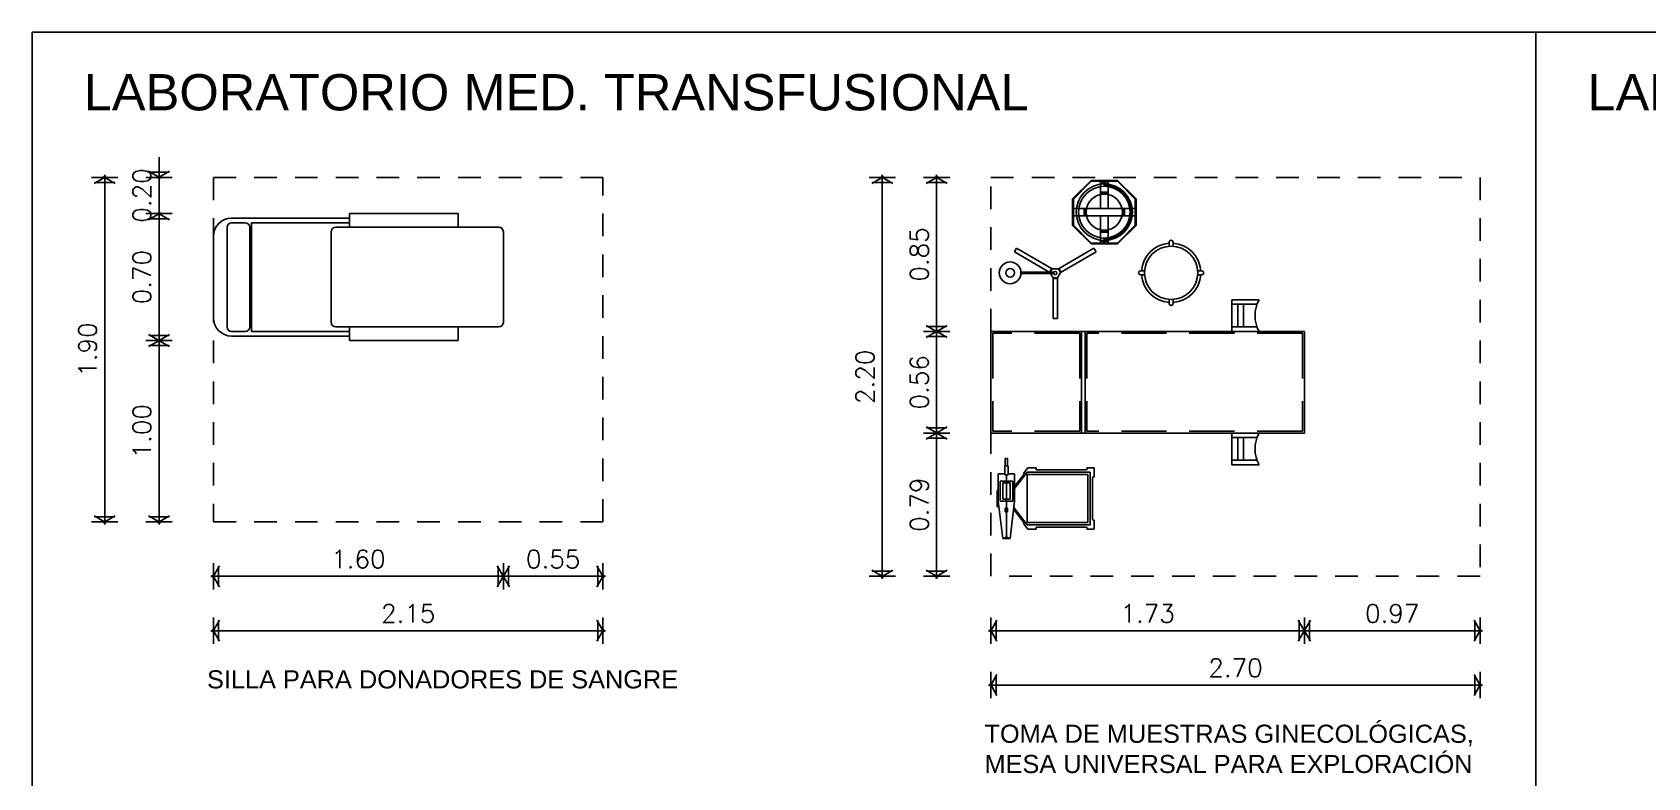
# Model space of a CAD drawing. Header units: millimetres. Extents: x 0 to 53.7, y -32.2 to -5.1.
# Drawn here: x 17.97 to 26.88, y -22.96 to -18.85 of the extents above; entities that cross this region are included whole.
import ezdxf

# ---------------------------------------------------------------- set-up
doc = ezdxf.new("R2010")
doc.units = ezdxf.units.MM
doc.header["$MEASUREMENT"] = 0
for name, pattern in [('DASHED', [0.75, 0.5, -0.25]), ('DASHED2', [0.375, 0.25, -0.125]), ('HIDDEN2', [0.1875, 0.125, -0.0625])]:
    doc.linetypes.add(name, pattern=pattern)
for name, color, linetype in [('Cot', 8, 'Continuous'), ('Mob', 8, 'Continuous'), ('Proy', 9, 'HIDDEN2'), ('Tex', 2, 'Continuous')]:
    doc.layers.add(name, color=color, linetype=linetype)
doc.styles.add('ARIAL', font='arial.ttf')
doc.styles.add('ROMANS', font='romans.shx')
doc.dimstyles.new('PAÑO', dxfattribs={"dimscale": 0.5, "dimtxt": 0.2, "dimasz": 0.1, "dimexe": 0.18, "dimexo": 0.0625, "dimgap": 0.09, "dimtad": 1, "dimzin": 0, "dimdsep": 46, "dimtxsty": 'ROMANS', "dimblk1": 'COTP', "dimblk2": 'COTP', "dimsah": 1, "dimcen": 0.09, "dimse1": 1, "dimse2": 1, "dimclrd": 256, "dimclrt": 2, "dimaunit": 1, "dimadec": 0, "dimazin": 0, "dimtfac": 1, "dimtix": 1, "dimtmove": 2, "dimatfit": 0, "dimldrblk": 'COTP', "dimfxl": 0.18, "dimtolj": 1, "dimtzin": 0, "dimarcsym": 0})

# ---------------------------------------------------------------- blocks, each defined once
blk = doc.blocks.new('A$C52F57DAA')
at = {"linetype": 'Continuous'}
for p, q in [((-0.2583, 0.2377), (-0.1563, 0.3397)), ((-0.2554, 0.2348), (-0.1534, 0.3368)), ((-0.1563, 0.3397), (-0.0103, 0.3397)), ((-0.1563, 0.3356), (-0.0103, 0.3356)), ((-0.1038, 0.3397), (-0.1038, 0.2696)), ((-0.1038, 0.2756), (-0.0628, 0.2756)), ((-0.1038, 0.2696), (-0.0628, 0.2696)), ((-0.1033, 0.3242), (-0.1033, 0.3202)), ((-0.1033, 0.3242), (-0.0633, 0.3242)), ((-0.1033, 0.3202), (-0.0633, 0.3202)), ((-0.0913, 0.3282), (-0.0913, 0.3242)), ((-0.0913, 0.3282), (-0.0753, 0.3282)), ((-0.0833, 0.3202), (-0.0833, 0.3072)), ((-0.0753, 0.3282), (-0.0753, 0.3242)), ((-0.0633, 0.3242), (-0.0633, 0.3202)), ((-0.0628, 0.3397), (-0.0628, 0.2696)), ((-0.0132, 0.3368), (0.0888, 0.2348)), ((-0.0103, 0.3397), (0.0917, 0.2377)), ((-0.2583, 0.2377), (-0.2583, 0.0917)), ((-0.2583, 0.1852), (-0.1882, 0.1852)), ((-0.2542, 0.2377), (-0.2542, 0.0917)), ((-0.1942, 0.1852), (-0.1942, 0.1442)), ((-0.1882, 0.1852), (-0.1882, 0.1442)), ((0.0216, 0.1852), (0.0917, 0.1852)), ((0.0216, 0.1852), (0.0216, 0.1442)), ((0.0276, 0.1852), (0.0276, 0.1442)), ((0.0876, 0.2377), (0.0876, 0.0917)), ((0.0917, 0.2377), (0.0917, 0.0917)), ((-0.2583, 0.1442), (-0.1882, 0.1442)), ((-0.2583, 0.0917), (-0.1563, -0.0103)), ((-0.2554, 0.0946), (-0.1534, -0.0074)), ((-0.0132, -0.0074), (0.0888, 0.0946)), ((-0.0103, -0.0103), (0.0917, 0.0917)), ((0.0216, 0.1442), (0.0917, 0.1442)), ((-0.1038, 0.0598), (-0.0628, 0.0598)), ((-0.1038, 0.0598), (-0.1038, -0.0103)), ((-0.1038, 0.0538), (-0.0628, 0.0538)), ((-0.1033, 0.0092), (-0.1033, 0.0052)), ((-0.1033, 0.0092), (-0.0633, 0.0092)), ((-0.1033, 0.0052), (-0.0633, 0.0052)), ((-0.0913, 0.0052), (-0.0913, 0.0012)), ((-0.0913, 0.0012), (-0.0753, 0.0012)), ((-0.0833, 0.0152), (-0.0833, 0.0092)), ((-0.0753, 0.0052), (-0.0753, 0.0012)), ((-0.0633, 0.0092), (-0.0633, 0.0052)), ((-0.0628, 0.0598), (-0.0628, -0.0103)), ((-0.1563, -0.0062), (-0.0103, -0.0062)), ((-0.1563, -0.0103), (-0.0103, -0.0103))]:
    blk.add_line(p, q, dxfattribs=at)
at = {"linetype": 'DASHED'}
for p, q in [((-0.1038, 0.2696), (-0.1038, 0.1852)), ((-0.0628, 0.2696), (-0.0628, 0.1852)), ((-0.1882, 0.1852), (0.0216, 0.1852)), ((-0.1882, 0.1442), (0.0216, 0.1442)), ((-0.1038, 0.1442), (-0.1038, 0.0598)), ((-0.0628, 0.1442), (-0.0628, 0.0598))]:
    blk.add_line(p, q, dxfattribs=at)
at = {"linetype": 'Continuous'}
for radius in [0.1555, 0.1425, 0.1]:
    blk.add_circle((-0.0833, 0.1647), radius, dxfattribs=at)
blk.add_arc((-0.0833, 0.1647), 0.1495, 90, 270, dxfattribs=at)
blk = doc.blocks.new('141')
at = {"linetype": 'Continuous'}
for p, q in [((-0.012, 0.2513), (0.012, 0.2513)), ((-0.012, 0.2513), (-0.012, 0.0272)), ((0.012, 0.2513), (0.012, 0.0272)), ((-0.0296, -0.0032), (-0.012, 0.0272)), ((-0.012, 0.0296), (0.012, 0.0296)), ((-0.012, 0.0284), (0.012, 0.0284)), ((-0.012, 0.0272), (0.012, 0.0272)), ((0.0087, 0.0018), (0.1895, 0.0018)), ((0.012, 0.0272), (0.0296, -0.0032)), ((-0.2256, -0.1164), (-0.0296, -0.0032)), ((-0.2136, -0.1372), (-0.0176, -0.024)), ((-0.0196, -0.0252), (-0.0316, -0.0044)), ((-0.0186, -0.0246), (-0.0306, -0.0038)), ((-0.0176, -0.024), (-0.0296, -0.0032)), ((-0.0176, -0.024), (0.0176, -0.024)), ((0.0079, -0.0042), (0.1895, -0.0042)), ((0.0088, -0.0012), (0.1894, -0.0012)), ((0.0296, -0.0032), (0.0176, -0.024)), ((0.2136, -0.1372), (0.0176, -0.024)), ((0.0306, -0.0038), (0.0186, -0.0246)), ((0.0316, -0.0044), (0.0196, -0.0252)), ((0.2256, -0.1164), (0.0296, -0.0032)), ((-0.2136, -0.1372), (-0.2256, -0.1164)), ((0.2256, -0.1164), (0.2136, -0.1372))]:
    blk.add_line(p, q, dxfattribs=at)
for centre, radius in [((0, 0), 0.0089), ((0.2494, -0.0012), 0.06), ((0.2494, -0.0012), 0.024)]:
    blk.add_circle(centre, radius, dxfattribs=at)
blk = doc.blocks.new('176')
at = {"linetype": 'Continuous'}
for p, q in [((-0.56, 1.73), (0, 1.73)), ((-0.56, 0), (-0.56, 1.73)), ((0, 0), (0, 1.73)), ((-0.56, 1.23), (0, 1.23)), ((-0.56, 1.21), (0, 1.21)), ((-0.735, 0.25), (-0.735, 0.4)), ((-0.735, 0.4), (-0.56, 0.4)), ((-0.71, 0.2611), (-0.71, 0.4)), ((-0.71, 0.368), (-0.585, 0.368)), ((-0.585, 0.2611), (-0.585, 0.4)), ((0, 0.4), (0.175, 0.4)), ((0.025, 0.2611), (0.025, 0.4)), ((0.025, 0.368), (0.15, 0.368)), ((0.15, 0.2611), (0.15, 0.4)), ((0.175, 0.25), (0.175, 0.4)), ((-0.71, 0.336), (-0.585, 0.336)), ((0.025, 0.336), (0.15, 0.336)), ((-0.56, 0), (0, 0))]:
    blk.add_line(p, q, dxfattribs=at)
at = {"linetype": 'DASHED2'}
for p, q in [((-0.55, 1.24), (-0.55, 1.72)), ((-0.55, 1.72), (-0.01, 1.72)), ((-0.01, 1.24), (-0.01, 1.72)), ((-0.55, 1.24), (-0.01, 1.24)), ((-0.55, 1.2), (-0.01, 1.2)), ((-0.55, 0.01), (-0.55, 1.2)), ((-0.01, 0.01), (-0.01, 1.2)), ((-0.55, 0.01), (-0.01, 0.01))]:
    blk.add_line(p, q, dxfattribs=at)
at = {"linetype": 'Continuous'}
for centre in [(-0.6475, 0.087), (0.0875, 0.087)]:
    blk.add_arc(centre, 0.185, 61.77349, 118.22651, dxfattribs=at)
blk = doc.blocks.new('92')
at = {"linetype": 'Continuous'}
for p, q in [((-0.0963, 0.0129), (-0.0713, 0.2189)), ((-0.0312, 0.2189), (-0.0713, 0.2189)), ((-0.0513, 0.2125), (-0.0713, 0.2189)), ((-0.0516, 0.2189), (-0.0713, 0.2189)), ((-0.0312, 0.2189), (-0.0516, 0.2189)), ((-0.0312, 0.2189), (-0.0516, 0.2189)), ((-0.0312, 0.2189), (-0.0513, 0.2125)), ((-0.0513, -0.1309), (-0.0513, 0.2189)), ((-0.0063, 0.0129), (-0.0312, 0.2189)), ((-0.5363, 0.1199), (-0.5363, 0.1626)), ((-0.5325, 0.1189), (-0.5353, 0.1189)), ((-0.4973, 0.1689), (-0.53, 0.1689)), ((-0.5263, -0.1149), (-0.5263, 0.1126)), ((-0.1663, 0.1444), (-0.5138, 0.1444)), ((-0.5138, -0.1466), (-0.5138, 0.1444)), ((-0.1663, 0.1319), (-0.5012, 0.1319)), ((-0.5012, -0.1341), (-0.5012, 0.1319)), ((-0.4963, 0.1631), (-0.4963, 0.1679)), ((-0.2163, 0.1569), (-0.49, 0.1569)), ((-0.1695, 0.1689), (-0.2163, 0.1689)), ((-0.2163, 0.1569), (-0.2163, 0.1689)), ((-0.1695, 0.1689), (-0.1449, 0.1374)), ((-0.1663, 0.1444), (-0.0918, 0.0492)), ((-0.1663, -0.1341), (-0.1663, 0.1319)), ((-0.1449, 0.1374), (-0.1498, 0.1335)), ((-0.1498, 0.1335), (-0.0908, 0.058)), ((-0.0963, -0.1371), (-0.0963, 0.0129)), ((-0.0163, 0.0129), (-0.0863, 0.0129)), ((-0.0863, -0.0971), (-0.0863, 0.0129)), ((-0.0312, 0.0029), (-0.0713, 0.0029)), ((-0.0713, -0.0871), (-0.0713, 0.0029)), ((-0.0575, 0.0529), (-0.0575, 0.0729)), ((-0.045, 0.0729), (-0.0575, 0.0729)), ((-0.045, 0.0529), (-0.0575, 0.0529)), ((-0.045, 0.0529), (-0.045, 0.0729)), ((-0.0312, -0.0871), (-0.0312, 0.0029)), ((-0.0163, -0.0971), (-0.0163, 0.0129)), ((-0.0101, 0.0443), (0, 0.0443)), ((-0.0063, -0.1371), (-0.0063, 0.0129)), ((-0.0031, -0.0443), (-0.0031, 0.0443)), ((0, -0.0443), (0, 0.0443)), ((-0.1663, -0.1466), (-0.0963, -0.0571)), ((-0.1498, -0.1358), (-0.0963, -0.0673)), ((-0.0312, -0.0871), (-0.0713, -0.0871)), ((-0.0063, -0.0443), (0, -0.0443)), ((-0.5363, -0.1649), (-0.5363, -0.1221)), ((-0.5325, -0.1211), (-0.5353, -0.1211)), ((-0.4973, -0.1711), (-0.53, -0.1711)), ((-0.1663, -0.1466), (-0.5138, -0.1466)), ((-0.1663, -0.1341), (-0.5012, -0.1341)), ((-0.4963, -0.1701), (-0.4963, -0.1654)), ((-0.2163, -0.1591), (-0.49, -0.1591)), ((-0.2163, -0.1711), (-0.2163, -0.1591)), ((-0.1695, -0.1711), (-0.2163, -0.1711)), ((-0.1695, -0.1711), (-0.1449, -0.1396)), ((-0.1449, -0.1396), (-0.1498, -0.1358)), ((-0.0603, -0.1371), (-0.0963, -0.1371)), ((-0.0163, -0.0971), (-0.0863, -0.0971)), ((-0.0423, -0.1309), (-0.0603, -0.1309)), ((-0.0603, -0.1811), (-0.0603, -0.1309)), ((-0.0423, -0.1811), (-0.0423, -0.1309)), ((-0.0063, -0.1371), (-0.0423, -0.1371)), ((-0.0423, -0.1811), (-0.0603, -0.1811)), ((-0.0575, -0.2211), (-0.0575, -0.1811)), ((-0.045, -0.2211), (-0.0575, -0.2211)), ((-0.045, -0.2211), (-0.045, -0.1811))]:
    blk.add_line(p, q, dxfattribs=at)
for centre, radius, start, end in [((-0.53, 0.1626), 0.00625, 90, 180), ((-0.5353, 0.1199), 0.001, 180, 270), ((-0.5325, 0.1126), 0.00625, 360, 90), ((-0.4973, 0.1679), 0.001, 0, 90), ((-0.49, 0.1631), 0.00625, 180, 270), ((-0.5353, -0.1221), 0.001, 90, 180), ((-0.53, -0.1649), 0.00625, 180, 270), ((-0.5325, -0.1149), 0.00625, 270, 360), ((-0.4973, -0.1701), 0.001, 270, 0), ((-0.49, -0.1654), 0.00625, 90, 180)]:
    blk.add_arc(centre, radius, start, end, dxfattribs=at)
blk = doc.blocks.new('A$C2DBD7290')
at = {"linetype": 'Continuous'}
for p, q in [((-0.0109, 0.1688), (-0.0109, 0.1466)), ((0.0109, 0.1688), (0.0109, 0.1466)), ((-0.1688, 0.0109), (-0.1466, 0.0109)), ((0.1466, 0.0109), (0.1688, 0.0109)), ((-0.1688, -0.0109), (-0.1466, -0.0109)), ((0.1466, -0.0109), (0.1688, -0.0109)), ((-0.0109, -0.1466), (-0.0109, -0.1688)), ((0.0109, -0.1466), (0.0109, -0.1688))]:
    blk.add_line(p, q, dxfattribs=at)
blk.add_circle((0, 0), 0.147, dxfattribs=at)
for centre, radius, start, end in [((0, 0.1688), 0.0109, 0, 180), ((0, 0), 0.1633, 93.82255, 176.17745), ((0, 0), 0.1633, 3.82255, 86.17745), ((-0.1688, 0), 0.0109, 90, 270), ((0.1688, 0), 0.0109, 270, 90), ((0, 0), 0.1633, 183.82255, 266.17745), ((0, 0), 0.1633, 273.82255, 356.17745), ((0, -0.1688), 0.0109, 180, 0)]:
    blk.add_arc(centre, radius, start, end, dxfattribs=at)
blk = doc.blocks.new('COTP')
at = {"color": 0}
for p, q in [((-2.24, 0), (0.28, 0)), ((0, -1.45), (0, 1.45))]:
    blk.add_line(p, q, dxfattribs=at)
at = {"color": 2}
for p, q in [((0.1, -0.17), (-0.67, 1.16)), ((0.1, 0.17), (-0.67, -1.16)), ((-0.56, -1.11), (-0.56, 1.11))]:
    blk.add_line(p, q, dxfattribs=at)
blk = doc.blocks.new('*D205')
at = {"layer": 'Cot', "lineweight": -2, "transparency": 16777216}
blk.add_line((22.957, -19.6978), (22.957, -20.4478), dxfattribs=at)
at = {"layer": 'Defpoints', "color": 0, "transparency": 16777216}
for p in [(23.257, -19.6478), (22.957, -20.4978), (23.257, -20.4978)]:
    blk.add_point(p, dxfattribs=at)
at = {"layer": 'Cot', "lineweight": -2, "transparency": 16777216, "xscale": 0.05, "yscale": 0.05, "zscale": 0.05}
for p, rotation in [((22.957, -19.6478), 90), ((22.957, -20.4978), 270)]:
    blk.add_blockref('COTP', p, dxfattribs=dict(at, rotation=rotation))
at = {"layer": 'Cot', "color": 2, "transparency": 16777216, "insert": (22.862, -20.0728), "char_height": 0.1, "attachment_point": 5, "rotation": 90, "style": 'ROMANS'}
blk.add_mtext('\\A1;0.85', dxfattribs=at)
blk = doc.blocks.new('*D206')
at = {"layer": 'Cot', "lineweight": -2, "transparency": 16777216}
blk.add_line((22.957, -20.5478), (22.957, -21.0078), dxfattribs=at)
at = {"layer": 'Defpoints', "color": 0, "transparency": 16777216}
for p in [(23.257, -20.4978), (22.957, -21.0578), (23.257, -21.0578)]:
    blk.add_point(p, dxfattribs=at)
at = {"layer": 'Cot', "lineweight": -2, "transparency": 16777216, "xscale": 0.05, "yscale": 0.05, "zscale": 0.05}
for p, rotation in [((22.957, -20.4978), 90), ((22.957, -21.0578), 270)]:
    blk.add_blockref('COTP', p, dxfattribs=dict(at, rotation=rotation))
at = {"layer": 'Cot', "color": 2, "transparency": 16777216, "insert": (22.862, -20.7778), "char_height": 0.1, "attachment_point": 5, "rotation": 90, "style": 'ROMANS'}
blk.add_mtext('\\A1;0.56', dxfattribs=at)
blk = doc.blocks.new('*D207')
at = {"layer": 'Cot', "lineweight": -2, "transparency": 16777216}
blk.add_line((22.957, -21.1078), (22.957, -21.7978), dxfattribs=at)
at = {"layer": 'Defpoints', "color": 0, "transparency": 16777216}
for p in [(23.257, -21.0578), (22.957, -21.8478), (23.257, -21.8478)]:
    blk.add_point(p, dxfattribs=at)
at = {"layer": 'Cot', "lineweight": -2, "transparency": 16777216, "xscale": 0.05, "yscale": 0.05, "zscale": 0.05}
for p, rotation in [((22.957, -21.0578), 90), ((22.957, -21.8478), 270)]:
    blk.add_blockref('COTP', p, dxfattribs=dict(at, rotation=rotation))
at = {"layer": 'Cot', "color": 2, "transparency": 16777216, "insert": (22.862, -21.4528), "char_height": 0.1, "attachment_point": 5, "rotation": 90, "style": 'ROMANS'}
blk.add_mtext('\\A1;0.79', dxfattribs=at)
blk = doc.blocks.new('*D208')
at = {"layer": 'Cot', "lineweight": -2, "transparency": 16777216}
blk.add_line((22.657, -19.6978), (22.657, -21.7978), dxfattribs=at)
at = {"layer": 'Defpoints', "color": 0, "transparency": 16777216}
for p in [(23.257, -19.6478), (22.657, -21.8478), (23.257, -21.8478)]:
    blk.add_point(p, dxfattribs=at)
at = {"layer": 'Cot', "lineweight": -2, "transparency": 16777216, "xscale": 0.05, "yscale": 0.05, "zscale": 0.05}
for p, rotation in [((22.657, -19.6478), 90), ((22.657, -21.8478), 270)]:
    blk.add_blockref('COTP', p, dxfattribs=dict(at, rotation=rotation))
at = {"layer": 'Cot', "color": 2, "transparency": 16777216, "insert": (22.562, -20.7478), "char_height": 0.1, "attachment_point": 5, "rotation": 90, "style": 'ROMANS'}
blk.add_mtext('\\A1;2.20', dxfattribs=at)
blk = doc.blocks.new('*D209')
at = {"layer": 'Cot', "lineweight": -2, "transparency": 16777216}
blk.add_line((23.307, -22.1478), (24.937, -22.1478), dxfattribs=at)
at = {"layer": 'Defpoints', "color": 0, "transparency": 16777216}
for p in [(23.257, -21.0578), (24.987, -21.0578), (24.987, -22.1478)]:
    blk.add_point(p, dxfattribs=at)
at = {"layer": 'Cot', "lineweight": -2, "transparency": 16777216, "xscale": 0.05, "yscale": 0.05, "zscale": 0.05, "rotation": 180}
blk.add_blockref('COTP', (23.257, -22.1478), dxfattribs=at)
at = {"layer": 'Cot', "lineweight": -2, "transparency": 16777216, "xscale": 0.05, "yscale": 0.05, "zscale": 0.05}
blk.add_blockref('COTP', (24.987, -22.1478), dxfattribs=at)
at = {"layer": 'Cot', "color": 2, "transparency": 16777216, "insert": (24.122, -22.0528), "char_height": 0.1, "attachment_point": 5, "style": 'ROMANS'}
blk.add_mtext('\\A1;1.73', dxfattribs=at)
blk = doc.blocks.new('*D210')
at = {"layer": 'Cot', "lineweight": -2, "transparency": 16777216}
blk.add_line((25.037, -22.1478), (25.907, -22.1478), dxfattribs=at)
at = {"layer": 'Defpoints', "color": 0, "transparency": 16777216}
for p in [(24.987, -21.0578), (25.957, -21.8478), (25.957, -22.1478)]:
    blk.add_point(p, dxfattribs=at)
at = {"layer": 'Cot', "lineweight": -2, "transparency": 16777216, "xscale": 0.05, "yscale": 0.05, "zscale": 0.05, "rotation": 180}
blk.add_blockref('COTP', (24.987, -22.1478), dxfattribs=at)
at = {"layer": 'Cot', "lineweight": -2, "transparency": 16777216, "xscale": 0.05, "yscale": 0.05, "zscale": 0.05}
blk.add_blockref('COTP', (25.957, -22.1478), dxfattribs=at)
at = {"layer": 'Cot', "color": 2, "transparency": 16777216, "insert": (25.472, -22.0528), "char_height": 0.1, "attachment_point": 5, "style": 'ROMANS'}
blk.add_mtext('\\A1;0.97', dxfattribs=at)
blk = doc.blocks.new('*D211')
at = {"layer": 'Cot', "lineweight": -2, "transparency": 16777216}
blk.add_line((25.907, -22.4478), (23.307, -22.4478), dxfattribs=at)
at = {"layer": 'Defpoints', "color": 0, "transparency": 16777216}
for p in [(23.257, -21.8478), (25.957, -21.8478), (23.257, -22.4478)]:
    blk.add_point(p, dxfattribs=at)
at = {"layer": 'Cot', "lineweight": -2, "transparency": 16777216, "xscale": 0.05, "yscale": 0.05, "zscale": 0.05, "rotation": 180}
blk.add_blockref('COTP', (23.257, -22.4478), dxfattribs=at)
at = {"layer": 'Cot', "lineweight": -2, "transparency": 16777216, "xscale": 0.05, "yscale": 0.05, "zscale": 0.05}
blk.add_blockref('COTP', (25.957, -22.4478), dxfattribs=at)
at = {"layer": 'Cot', "color": 2, "transparency": 16777216, "insert": (24.607, -22.3528), "char_height": 0.1, "attachment_point": 5, "style": 'ROMANS'}
blk.add_mtext('\\A1;2.70', dxfattribs=at)
blk = doc.blocks.new('mueble sangre')
for p, q in [((-1.525, 0.275), (-1.525, -0.275)), ((-0.85, 0.325), (-1.5, 0.325)), ((-1.425, 0.3), (-1.5, 0.3)), ((-1.4, -0.275), (-1.4, 0.275)), ((-0.85, 0.3), (-1.39, 0.3)), ((-1.39, 0.3), (-1.39, -0.3)), ((-0.025, 0.275), (-0.925, 0.275)), ((-0.85, 0.35), (-0.25, 0.35)), ((-0.85, 0.275), (-0.85, 0.35)), ((-0.25, 0.35), (-0.25, 0.275)), ((-1.6, 0.225), (-1.6, -0.225)), ((-0.95, 0.25), (-0.95, -0.25)), ((0, -0.25), (0, 0.25)), ((-1.5, -0.3), (-1.425, -0.3)), ((-1.5, -0.325), (-0.85, -0.325)), ((-1.39, -0.3), (-0.85, -0.3)), ((-0.925, -0.275), (-0.025, -0.275)), ((-0.85, -0.35), (-0.85, -0.275)), ((-0.25, -0.35), (-0.85, -0.35)), ((-0.25, -0.275), (-0.25, -0.35))]:
    blk.add_line(p, q)
for centre, radius, start, end in [((-1.5, 0.225), 0.1, 90, 180), ((-1.5, 0.275), 0.025, 90, 180), ((-1.425, 0.275), 0.025, 0, 90), ((-0.925, 0.25), 0.025, 90, 180), ((-0.025, 0.25), 0.025, 360, 90), ((-1.5, -0.225), 0.1, 180, 270), ((-0.925, -0.25), 0.025, 180, 270), ((-0.025, -0.25), 0.025, 270, 0), ((-1.5, -0.275), 0.025, 180, 270), ((-1.425, -0.275), 0.025, 270, 360)]:
    blk.add_arc(centre, radius, start, end)
blk = doc.blocks.new('*D214')
at = {"layer": 'Cot', "lineweight": -2, "transparency": 16777216}
for p, q in [((18.6656, -19.5978), (18.6656, -19.5478)), ((18.6656, -19.6478), (18.6656, -19.8478)), ((18.6656, -19.8978), (18.6656, -19.9478))]:
    blk.add_line(p, q, dxfattribs=at)
at = {"layer": 'Defpoints', "color": 0, "transparency": 16777216}
for p in [(18.9656, -19.6478), (18.6656, -19.8478), (20.0156, -19.8478)]:
    blk.add_point(p, dxfattribs=at)
at = {"layer": 'Cot', "lineweight": -2, "transparency": 16777216, "xscale": 0.05, "yscale": 0.05, "zscale": 0.05}
for p, rotation in [((18.6656, -19.6478), 270), ((18.6656, -19.8478), 90)]:
    blk.add_blockref('COTP', p, dxfattribs=dict(at, rotation=rotation))
at = {"layer": 'Cot', "color": 2, "transparency": 16777216, "insert": (18.5706, -19.7478), "char_height": 0.1, "attachment_point": 5, "rotation": 90, "style": 'ROMANS'}
blk.add_mtext('\\A1;0.20', dxfattribs=at)
blk = doc.blocks.new('*D215')
at = {"layer": 'Cot', "lineweight": -2, "transparency": 16777216}
blk.add_line((18.6656, -19.8978), (18.6656, -20.4978), dxfattribs=at)
at = {"layer": 'Defpoints', "color": 0, "transparency": 16777216}
for p in [(20.0156, -19.8478), (18.6656, -20.5478), (20.0156, -20.5478)]:
    blk.add_point(p, dxfattribs=at)
at = {"layer": 'Cot', "lineweight": -2, "transparency": 16777216, "xscale": 0.05, "yscale": 0.05, "zscale": 0.05}
for p, rotation in [((18.6656, -19.8478), 90), ((18.6656, -20.5478), 270)]:
    blk.add_blockref('COTP', p, dxfattribs=dict(at, rotation=rotation))
at = {"layer": 'Cot', "color": 2, "transparency": 16777216, "insert": (18.5706, -20.1978), "char_height": 0.1, "attachment_point": 5, "rotation": 90, "style": 'ROMANS'}
blk.add_mtext('\\A1;0.70', dxfattribs=at)
blk = doc.blocks.new('*D216')
at = {"layer": 'Cot', "lineweight": -2, "transparency": 16777216}
blk.add_line((18.6656, -20.5978), (18.6656, -21.4978), dxfattribs=at)
at = {"layer": 'Defpoints', "color": 0, "transparency": 16777216}
for p in [(20.0156, -20.5478), (18.6656, -21.5478), (18.9656, -21.5478)]:
    blk.add_point(p, dxfattribs=at)
at = {"layer": 'Cot', "lineweight": -2, "transparency": 16777216, "xscale": 0.05, "yscale": 0.05, "zscale": 0.05}
for p, rotation in [((18.6656, -20.5478), 90), ((18.6656, -21.5478), 270)]:
    blk.add_blockref('COTP', p, dxfattribs=dict(at, rotation=rotation))
at = {"layer": 'Cot', "color": 2, "transparency": 16777216, "insert": (18.5706, -21.0478), "char_height": 0.1, "attachment_point": 5, "rotation": 90, "style": 'ROMANS'}
blk.add_mtext('\\A1;1.00', dxfattribs=at)
blk = doc.blocks.new('*D217')
at = {"layer": 'Cot', "lineweight": -2, "transparency": 16777216}
blk.add_line((18.3656, -21.4978), (18.3656, -19.6978), dxfattribs=at)
at = {"layer": 'Defpoints', "color": 0, "transparency": 16777216}
for p in [(18.3656, -19.6478), (18.9656, -19.6478), (18.9656, -21.5478)]:
    blk.add_point(p, dxfattribs=at)
at = {"layer": 'Cot', "lineweight": -2, "transparency": 16777216, "xscale": 0.05, "yscale": 0.05, "zscale": 0.05}
for p, rotation in [((18.3656, -19.6478), 90), ((18.3656, -21.5478), 270)]:
    blk.add_blockref('COTP', p, dxfattribs=dict(at, rotation=rotation))
at = {"layer": 'Cot', "color": 2, "transparency": 16777216, "insert": (18.2706, -20.5978), "char_height": 0.1, "attachment_point": 5, "rotation": 90, "style": 'ROMANS'}
blk.add_mtext('\\A1;1.90', dxfattribs=at)
blk = doc.blocks.new('*D218')
at = {"layer": 'Cot', "lineweight": -2, "transparency": 16777216}
blk.add_line((19.0156, -21.8478), (20.5156, -21.8478), dxfattribs=at)
at = {"layer": 'Defpoints', "color": 0, "transparency": 16777216}
for p in [(18.9656, -20.1978), (20.5656, -20.1978), (20.5656, -21.8478)]:
    blk.add_point(p, dxfattribs=at)
at = {"layer": 'Cot', "lineweight": -2, "transparency": 16777216, "xscale": 0.05, "yscale": 0.05, "zscale": 0.05, "rotation": 180}
blk.add_blockref('COTP', (18.9656, -21.8478), dxfattribs=at)
at = {"layer": 'Cot', "lineweight": -2, "transparency": 16777216, "xscale": 0.05, "yscale": 0.05, "zscale": 0.05}
blk.add_blockref('COTP', (20.5656, -21.8478), dxfattribs=at)
at = {"layer": 'Cot', "color": 2, "transparency": 16777216, "insert": (19.7656, -21.7528), "char_height": 0.1, "attachment_point": 5, "style": 'ROMANS'}
blk.add_mtext('\\A1;1.60', dxfattribs=at)
blk = doc.blocks.new('*D219')
at = {"layer": 'Cot', "lineweight": -2, "transparency": 16777216}
blk.add_line((20.6156, -21.8478), (21.0656, -21.8478), dxfattribs=at)
at = {"layer": 'Defpoints', "color": 0, "transparency": 16777216}
for p in [(20.5656, -20.1978), (21.1156, -21.5478), (21.1156, -21.8478)]:
    blk.add_point(p, dxfattribs=at)
at = {"layer": 'Cot', "lineweight": -2, "transparency": 16777216, "xscale": 0.05, "yscale": 0.05, "zscale": 0.05, "rotation": 180}
blk.add_blockref('COTP', (20.5656, -21.8478), dxfattribs=at)
at = {"layer": 'Cot', "lineweight": -2, "transparency": 16777216, "xscale": 0.05, "yscale": 0.05, "zscale": 0.05}
blk.add_blockref('COTP', (21.1156, -21.8478), dxfattribs=at)
at = {"layer": 'Cot', "color": 2, "transparency": 16777216, "insert": (20.8406, -21.7528), "char_height": 0.1, "attachment_point": 5, "style": 'ROMANS'}
blk.add_mtext('\\A1;0.55', dxfattribs=at)
blk = doc.blocks.new('*D220')
at = {"layer": 'Cot', "lineweight": -2, "transparency": 16777216}
blk.add_line((21.0656, -22.1478), (19.0156, -22.1478), dxfattribs=at)
at = {"layer": 'Defpoints', "color": 0, "transparency": 16777216}
for p in [(18.9656, -21.5478), (21.1156, -21.5478), (18.9656, -22.1478)]:
    blk.add_point(p, dxfattribs=at)
at = {"layer": 'Cot', "lineweight": -2, "transparency": 16777216, "xscale": 0.05, "yscale": 0.05, "zscale": 0.05, "rotation": 180}
blk.add_blockref('COTP', (18.9656, -22.1478), dxfattribs=at)
at = {"layer": 'Cot', "lineweight": -2, "transparency": 16777216, "xscale": 0.05, "yscale": 0.05, "zscale": 0.05}
blk.add_blockref('COTP', (21.1156, -22.1478), dxfattribs=at)
at = {"layer": 'Cot', "color": 2, "transparency": 16777216, "insert": (20.0406, -22.0528), "char_height": 0.1, "attachment_point": 5, "style": 'ROMANS'}
blk.add_mtext('\\A1;2.15', dxfattribs=at)

msp = doc.modelspace()

# ---------------------------------------------------------------- linework, layer by layer
at = {"layer": 'Proy'}
for points in [[(18.9656, -19.6478), (18.9656, -21.5478), (21.1156, -21.5478), (21.1156, -19.6478)], [(23.257, -21.8478), (23.257, -19.6478), (25.957, -19.6478), (25.957, -21.8478)]]:
    msp.add_lwpolyline(points, close=True, dxfattribs=at)
at = {"layer": 'Tex'}
msp.add_line((26.2656, -18.8478), (26.2656, -29.5978), dxfattribs=at)
msp.add_lwpolyline([(17.9656, -18.8478), (17.9656, -29.5978), (34.9656, -29.5978), (34.9656, -18.8478)], close=True, dxfattribs=at)

# ---------------------------------------------------------------- block references
at = {"layer": 'Mob', "rotation": 180}
for name, p in [('A$C52F57DAA', (23.7995, -19.6749)), ('141', (23.6122, -20.1754)), ('92', (23.2912, -21.4198))]:
    msp.add_blockref(name, p, dxfattribs=at)
at = {"layer": 'Mob', "linetype": 'Continuous', "xscale": -1, "rotation": 180}
msp.add_blockref('mueble sangre', (20.5656, -20.1978), dxfattribs=at)
at = {"layer": 'Mob', "xscale": -1}
for name, p, rotation in [('A$C2DBD7290', (24.2518, -20.1742), 270), ('176', (24.987, -21.0578), 90)]:
    msp.add_blockref(name, p, dxfattribs=dict(at, rotation=rotation))

# ---------------------------------------------------------------- texts
at = {"layer": 'Tex', "style": 'ARIAL'}
for s, p in [('LABORATORIO MED. TRANSFUSIONAL ', (18.2492, -19.2783)), ('LABORATORIO - SALA DE JUNTAS', (26.5492, -19.2783))]:
    msp.add_text(s, height=0.2, dxfattribs=at).set_placement(p)
at = {"layer": 'Tex', "char_height": 0.1, "width": 3.95116, "attachment_point": 1, "style": 'ARIAL'}
for s, insert in [('SILLA PARA DONADORES DE SANGRE', (18.93, -22.3661)), ('TOMA DE MUESTRAS GINECOLÓGICAS,\\PMESA UNIVERSAL PARA EXPLORACIÓN  ', (23.2215, -22.6661))]:
    msp.add_mtext(s, dxfattribs=dict(at, insert=insert))

# ---------------------------------------------------------------- dimensions: what is measured, and where the dimension line sits
at = {"layer": 'Cot'}
for base, p1, p2, picture, middle in [((18.6656, -19.8478), (18.9656, -19.6478), (20.0156, -19.8478), '*D214', (18.5706, -19.7478)), ((18.3656, -19.6478), (18.9656, -21.5478), (18.9656, -19.6478), '*D217', (18.2706, -20.5978)), ((22.657, -21.8478), (23.257, -19.6478), (23.257, -21.8478), '*D208', (22.562, -20.7478)), ((22.957, -20.4978), (23.257, -19.6478), (23.257, -20.4978), '*D205', (22.862, -20.0728)), ((18.6656, -20.5478), (20.0156, -19.8478), (20.0156, -20.5478), '*D215', (18.5706, -20.1978)), ((22.957, -21.0578), (23.257, -20.4978), (23.257, -21.0578), '*D206', (22.862, -20.7778)), ((18.6656, -21.5478), (20.0156, -20.5478), (18.9656, -21.5478), '*D216', (18.5706, -21.0478)), ((22.957, -21.8478), (23.257, -21.0578), (23.257, -21.8478), '*D207', (22.862, -21.4528))]:
    dim = msp.add_linear_dim(base=base, p1=p1, p2=p2, angle=90, dimstyle='PAÑO', dxfattribs=at)
    dim.commit()
    dim.dimension.update_dxf_attribs({"geometry": picture, "text_midpoint": middle})
for base, p1, p2, picture, middle in [((20.5656, -21.8478), (18.9656, -20.1978), (20.5656, -20.1978), '*D218', (19.7656, -21.7528)), ((21.1156, -21.8478), (20.5656, -20.1978), (21.1156, -21.5478), '*D219', (20.8406, -21.7528)), ((24.987, -22.1478), (23.257, -21.0578), (24.987, -21.0578), '*D209', (24.122, -22.0528)), ((25.957, -22.1478), (24.987, -21.0578), (25.957, -21.8478), '*D210', (25.472, -22.0528)), ((18.9656, -22.1478), (21.1156, -21.5478), (18.9656, -21.5478), '*D220', (20.0406, -22.0528)), ((23.257, -22.4478), (25.957, -21.8478), (23.257, -21.8478), '*D211', (24.607, -22.3528))]:
    dim = msp.add_linear_dim(base=base, p1=p1, p2=p2, dimstyle='PAÑO', dxfattribs=at)
    dim.commit()
    dim.dimension.update_dxf_attribs({"geometry": picture, "text_midpoint": middle})

doc.saveas('drawing.dxf')
